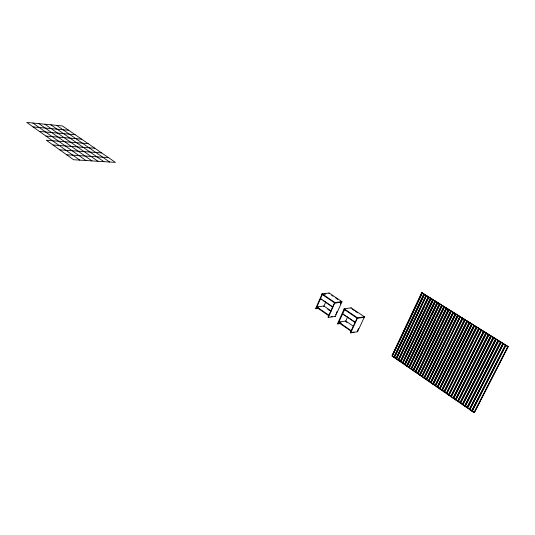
<?xml version="1.0" encoding="UTF-8"?>
<svg xmlns="http://www.w3.org/2000/svg" width="535" height="535" viewBox="0 0 535 535"><rect width="100%" height="100%" fill="white"/><g stroke="black" fill="none" stroke-linecap="round" stroke-linejoin="round"><path stroke-width="0.8" d="M334.629 302.663L327.942 317.141L328.336 317.409L335.351 316.406L341.992 301.68L329.145 293.019L322.037 293.789L321.843 294.243L334.743 302.997L341.791 302.128M319.181 308.468L315.657 308.601L321.916 294.263M316.038 308.869L322.304 294.531M328.945 293.468L329.145 293.019M323.755 306.481L325.735 301.981M328.336 317.409L334.729 302.964L341.711 302.101M334.743 302.997L334.943 302.542L341.992 301.68M335.626 314.647L335.826 314.199M336.301 313.129L336.97 311.624M340.38 303.947L341.323 301.84M357.179 317.971L350.264 332.643L350.672 332.924L357.581 331.733L364.462 316.82L351.141 307.846L344.139 308.782L343.931 309.243L357.313 318.325L364.255 317.275M344.012 309.263L337.518 323.789L341.016 323.581M337.919 324.063L344.701 309.498M350.94 308.3L351.141 307.846M347.61 316.927L345.563 321.481L346.927 322.424M350.672 332.924L357.527 317.864L364.462 316.82M357.507 330.737L358.497 328.564M421.72 292.658L508.003 346.64L474.277 412.485L391.974 355.708L421.72 292.658L508.25 346.58L474.532 412.391L474.023 412.579L472.144 411.281L505.789 345.47L472.144 411.281M392.603 354.899L413.849 309.879M414.558 308.381L421.995 292.625M422.001 293.033L424.014 294.089L393.88 357.273L392.215 356.129L422.269 292.999L403.838 332.041M398.876 342.554L392.215 356.129M399.585 341.049L403.129 333.539M393.88 357.273L423.74 294.123M424.188 294.404L426.208 295.46L395.98 358.724L394.308 357.574L424.462 294.37L399.565 346.988M395.298 356.009L398.856 348.492M395.98 358.724L425.94 295.494M396.408 359.018L426.388 295.775L396.408 359.018L398.087 360.175L428.408 296.838L426.388 295.775M398.087 360.175L428.14 296.878M428.595 297.159L430.621 298.222L400.2 361.633L398.515 360.476L428.863 297.119L425.285 304.656M414.899 326.504L398.515 360.476M415.615 324.999L424.569 306.16M400.2 361.633L430.354 298.256M430.809 298.543L432.842 299.613L402.587 363.031L400.628 361.934L431.076 298.503L401.263 361.112M402.313 363.098L432.574 299.647M433.029 299.934L435.062 301.004L404.44 364.562L402.748 363.392L433.296 299.894L427.953 311.089M427.238 312.58L402.748 363.392M404.44 364.562L434.801 301.038M435.256 301.325L437.296 302.402L406.573 366.034L404.875 364.863L435.523 301.285M405.51 364.047L435.162 302.034M406.573 366.034L437.035 302.435M437.49 302.723L439.536 303.8L408.713 367.512L407.015 366.335L437.757 302.69L431.658 315.403M407.643 365.519L430.942 316.901M408.713 367.512L439.275 303.84M439.73 304.127L441.79 305.211L411.134 368.923L409.155 367.812L439.997 304.087L409.783 366.997M410.86 368.989L441.522 305.251M441.984 305.538L444.043 306.622L413.013 370.481L411.301 369.297L442.244 305.498M421.319 348.987L411.301 369.297M422.041 347.483L435.751 318.994M436.473 317.496L441.168 307.745M413.013 370.481L443.776 306.662M444.244 306.95L446.304 308.04L415.173 371.972L413.455 370.782L444.505 306.909L423.145 351.201M422.416 352.699L413.455 370.782M415.173 371.972L446.043 308.08M446.504 308.367L448.577 309.457L417.347 373.463L415.621 372.273L446.772 308.327L440.231 321.856M439.502 323.361L415.621 372.273M417.347 373.463L448.317 309.498M448.778 309.792L450.858 310.882L419.52 374.968L417.788 373.771L449.046 309.752L443.996 320.157M418.423 372.962L443.281 321.649M419.52 374.968L450.597 310.929M451.065 311.216L453.145 312.313L421.707 376.473L419.968 375.276L451.326 311.176L447.708 318.619M420.958 373.718L446.986 320.111M421.707 376.473L452.884 312.36M453.352 312.654L455.439 313.751L423.894 377.984L422.155 376.78L453.613 312.607M431.491 358.076L422.155 376.78M432.213 356.584L441.642 337.204M442.371 335.712L451.801 316.332M452.523 314.847L453.252 313.356M423.894 377.984L455.178 313.798M455.646 314.092L457.739 315.189L426.094 379.502L424.342 378.298L455.907 314.045M446.451 333.445L424.342 378.298M447.173 331.954L455.546 314.794M426.094 379.502L457.478 315.235M457.953 315.53L460.053 316.64L428.301 381.027L426.542 379.817L458.214 315.489L452.008 328.189M428.274 376.754L426.542 379.817M429.003 375.256L451.279 329.68M428.301 381.027L459.792 316.687M428.749 381.335L460.267 316.981L428.749 381.335L430.508 382.552L462.374 318.091L460.267 316.981M430.508 382.552L462.113 318.138M462.588 318.432L464.701 319.542L432.728 384.083L430.963 382.866L462.849 318.385L434.908 375.303M434.173 376.8L430.963 382.866M432.728 384.083L464.44 319.589M464.915 319.89L467.035 321.007L435.222 385.541L433.189 384.397L465.176 319.843L433.825 383.568M434.962 385.621L466.774 321.053M467.256 321.354L469.376 322.471L437.195 387.166L435.416 385.936L467.51 321.308L447.755 361.372M436.045 385.12L447.026 362.857M437.195 387.166L469.121 322.518M469.603 322.819L471.73 323.942L439.436 388.711L437.65 387.48L469.857 322.772L457.378 348.031M456.643 349.515L437.65 387.48M439.436 388.711L471.469 323.989M471.95 324.29L474.09 325.42L441.689 390.262L439.897 389.025L472.211 324.243M447.527 374.072L439.897 389.025M448.263 372.587L471.108 326.477M441.689 390.262L473.829 325.467M474.318 325.775L476.458 326.898L443.95 391.821L442.151 390.583L474.572 325.721M460.896 353.274L442.151 390.583M461.631 351.783L465.697 343.59M466.44 342.106L474.204 326.464M443.95 391.821L476.197 326.952M476.685 327.253L478.832 328.39L446.478 393.305L444.411 392.142L476.939 327.206L445.046 391.319M446.21 393.385L478.578 328.436M479.066 328.744L481.212 329.881L448.484 394.957L446.678 393.707L479.32 328.691M470.011 347.349L446.678 393.707M470.76 345.857L473.736 339.885M474.478 338.394L478.945 329.44M448.484 394.957L480.958 329.928M448.952 395.278L481.453 330.235L448.952 395.278L450.771 396.529L483.607 331.372L481.453 330.235M450.771 396.529L483.352 331.426M483.847 331.733L486.007 332.877L453.058 398.107L451.232 396.85L484.095 331.68M483.727 332.422L451.232 396.85M453.058 398.107L485.753 332.93M486.248 333.238L488.415 334.388L455.352 399.692L453.526 398.435L486.502 333.185L476.09 353.923M454.161 397.605L470.519 365.024M471.261 363.546L475.347 355.401M455.352 399.692L488.167 334.442M488.662 334.749L490.836 335.9L457.659 401.283L455.827 400.019L488.91 334.696L485.185 342.106M484.436 343.59L455.827 400.019M457.659 401.283L490.588 335.953M491.083 336.268L493.263 337.418L459.973 402.882L458.134 401.611L491.331 336.207L463.256 391.874M462.507 393.359L458.134 401.611M459.973 402.882L493.016 337.471M493.511 337.786L495.698 338.943L462.293 404.48L460.448 403.209L493.758 337.725M471.603 381.569L460.448 403.209M472.351 380.084L493.384 338.468M462.293 404.48L495.45 338.996M495.945 339.31L498.145 340.467L464.621 406.092L462.768 404.814L496.199 339.25L480.37 370.501M479.614 371.986L462.768 404.814M464.621 406.092L497.891 340.527M498.393 340.842L500.593 342.005L466.961 407.703L465.102 406.419L498.64 340.782M483.894 369.832L465.102 406.419M484.65 368.341L498.266 341.524M466.961 407.703L500.345 342.066M500.847 342.38L503.054 343.544L469.563 409.235L467.443 408.031L501.094 342.32L468.071 407.209M469.309 409.322L502.806 343.604M469.79 409.656L503.315 343.918L469.79 409.656L471.663 410.947L505.528 345.088L503.315 343.918M471.663 410.947L505.281 345.149M474.023 412.579L507.762 346.7L508.25 346.58M352.572 332.248L354.103 331.981M338.294 323.668L339.845 323.428M340.915 322.19L338.595 322.545L350.96 331.111M363.486 317.021L364.174 317.255M331.065 316.693L332.623 316.473M315.657 308.601L317.228 308.401M318.265 307.177L316.693 307.371L328.61 315.63M324.21 293.983L325.788 293.815M324.263 294.009L325.828 293.842M66.634 154.749L108.471 157.611M59.766 149.84L101.617 152.896M52.998 144.998L94.849 148.249M88.181 143.661L46.318 140.23L73.609 159.731L115.426 162.393L62.381 125.932L26.75 122.421L79.822 160.125M45.95 136.064L81.601 139.14M39.463 131.456L75.107 134.68M33.063 126.909L68.701 130.279M505.789 345.47L507.762 346.7M331.653 295.293L333.004 296.203M335.706 298.028L337.732 299.393M352.271 309.197L354.264 310.541M355.487 311.397L357.594 312.788M322.037 293.789L334.943 302.542M344.139 308.782L357.527 317.864M320.753 298.724L322.083 299.633M323.414 300.543L332.743 306.916M355.227 322.277L342.494 313.818L354.939 322.324M320.458 298.757L332.449 306.956M331.205 311.022L323.949 306.033L316.887 306.923L328.811 315.175M353.287 326.203L345.764 321.027L338.795 322.09L351.167 330.657M327.714 309.203L329.694 310.561M334.963 316.138L335.351 316.406M357.173 331.459L357.581 331.733M393.62 356.591L397.05 358.958M400.481 361.319L402.534 362.737M404.594 364.161L408.707 366.997M410.766 368.414L413.508 370.307M417.621 373.142L420.363 375.035M423.105 376.928L426.535 379.288M427.906 380.238L432.019 383.073M436.821 386.384L438.192 387.327M441.622 389.694L445.046 392.061M446.417 393.004L449.848 395.365M453.279 397.732L456.021 399.625M458.762 401.517L461.504 403.41M464.246 405.296L467.677 407.663M471.108 410.031L473.849 411.917M56.623 125.364L109.682 162.025M50.792 124.795L103.864 161.657M44.893 124.214L97.972 161.282M38.921 123.625L92 160.901M32.876 123.03L85.948 160.513"/></g></svg>
